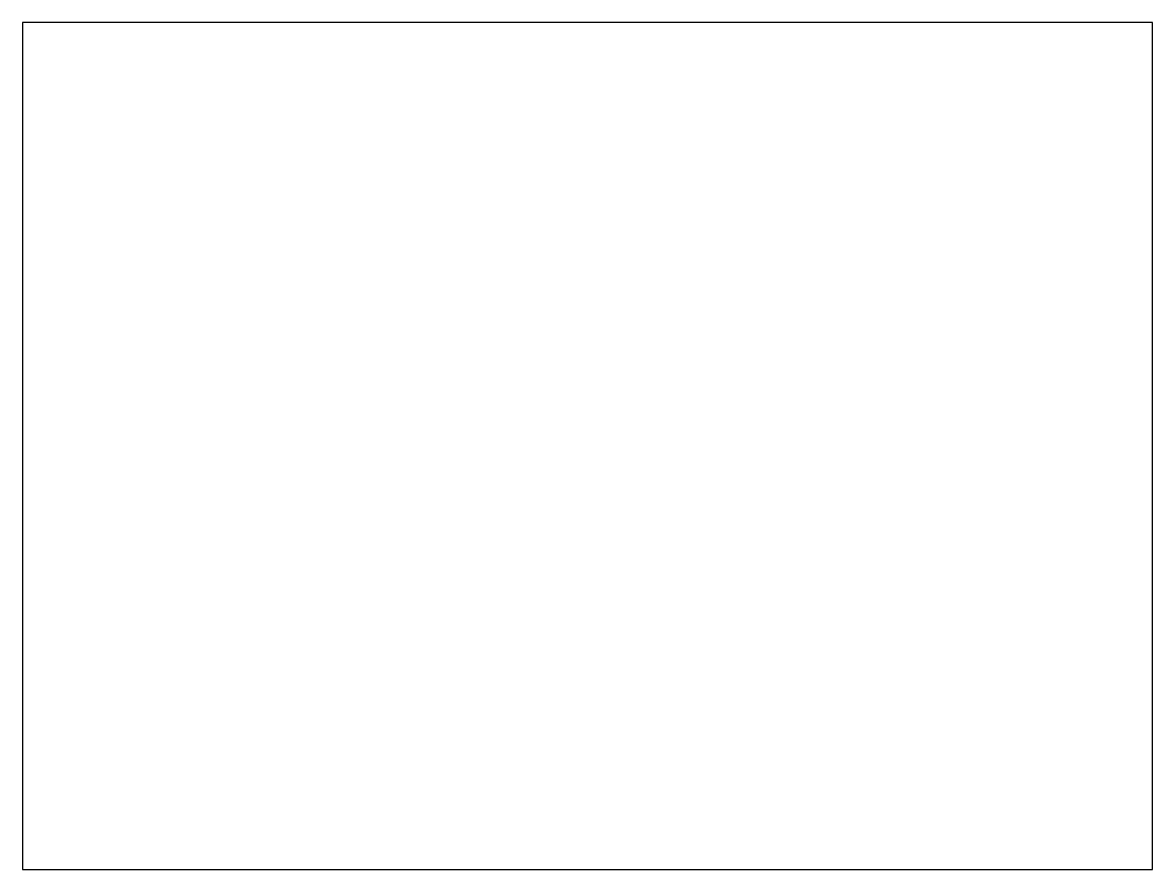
# Model space of a CAD drawing. Header units: millimetres. Extents: x 0 to 8000, y 0 to 6000.
import ezdxf

# ---------------------------------------------------------------- set-up
doc = ezdxf.new("R2010")
doc.units = ezdxf.units.MM
doc.layers.add('MUROS', color=1, linetype='Continuous')

msp = doc.modelspace()

# ---------------------------------------------------------------- linework, layer by layer
at = {"layer": 'MUROS'}
for p, q in [((8000, 6000), (0, 6000)), ((0, 6000), (0, 0)), ((8000, 0), (8000, 6000)), ((0, 0), (8000, 0))]:
    msp.add_line(p, q, dxfattribs=at)

doc.saveas('drawing.dxf')
